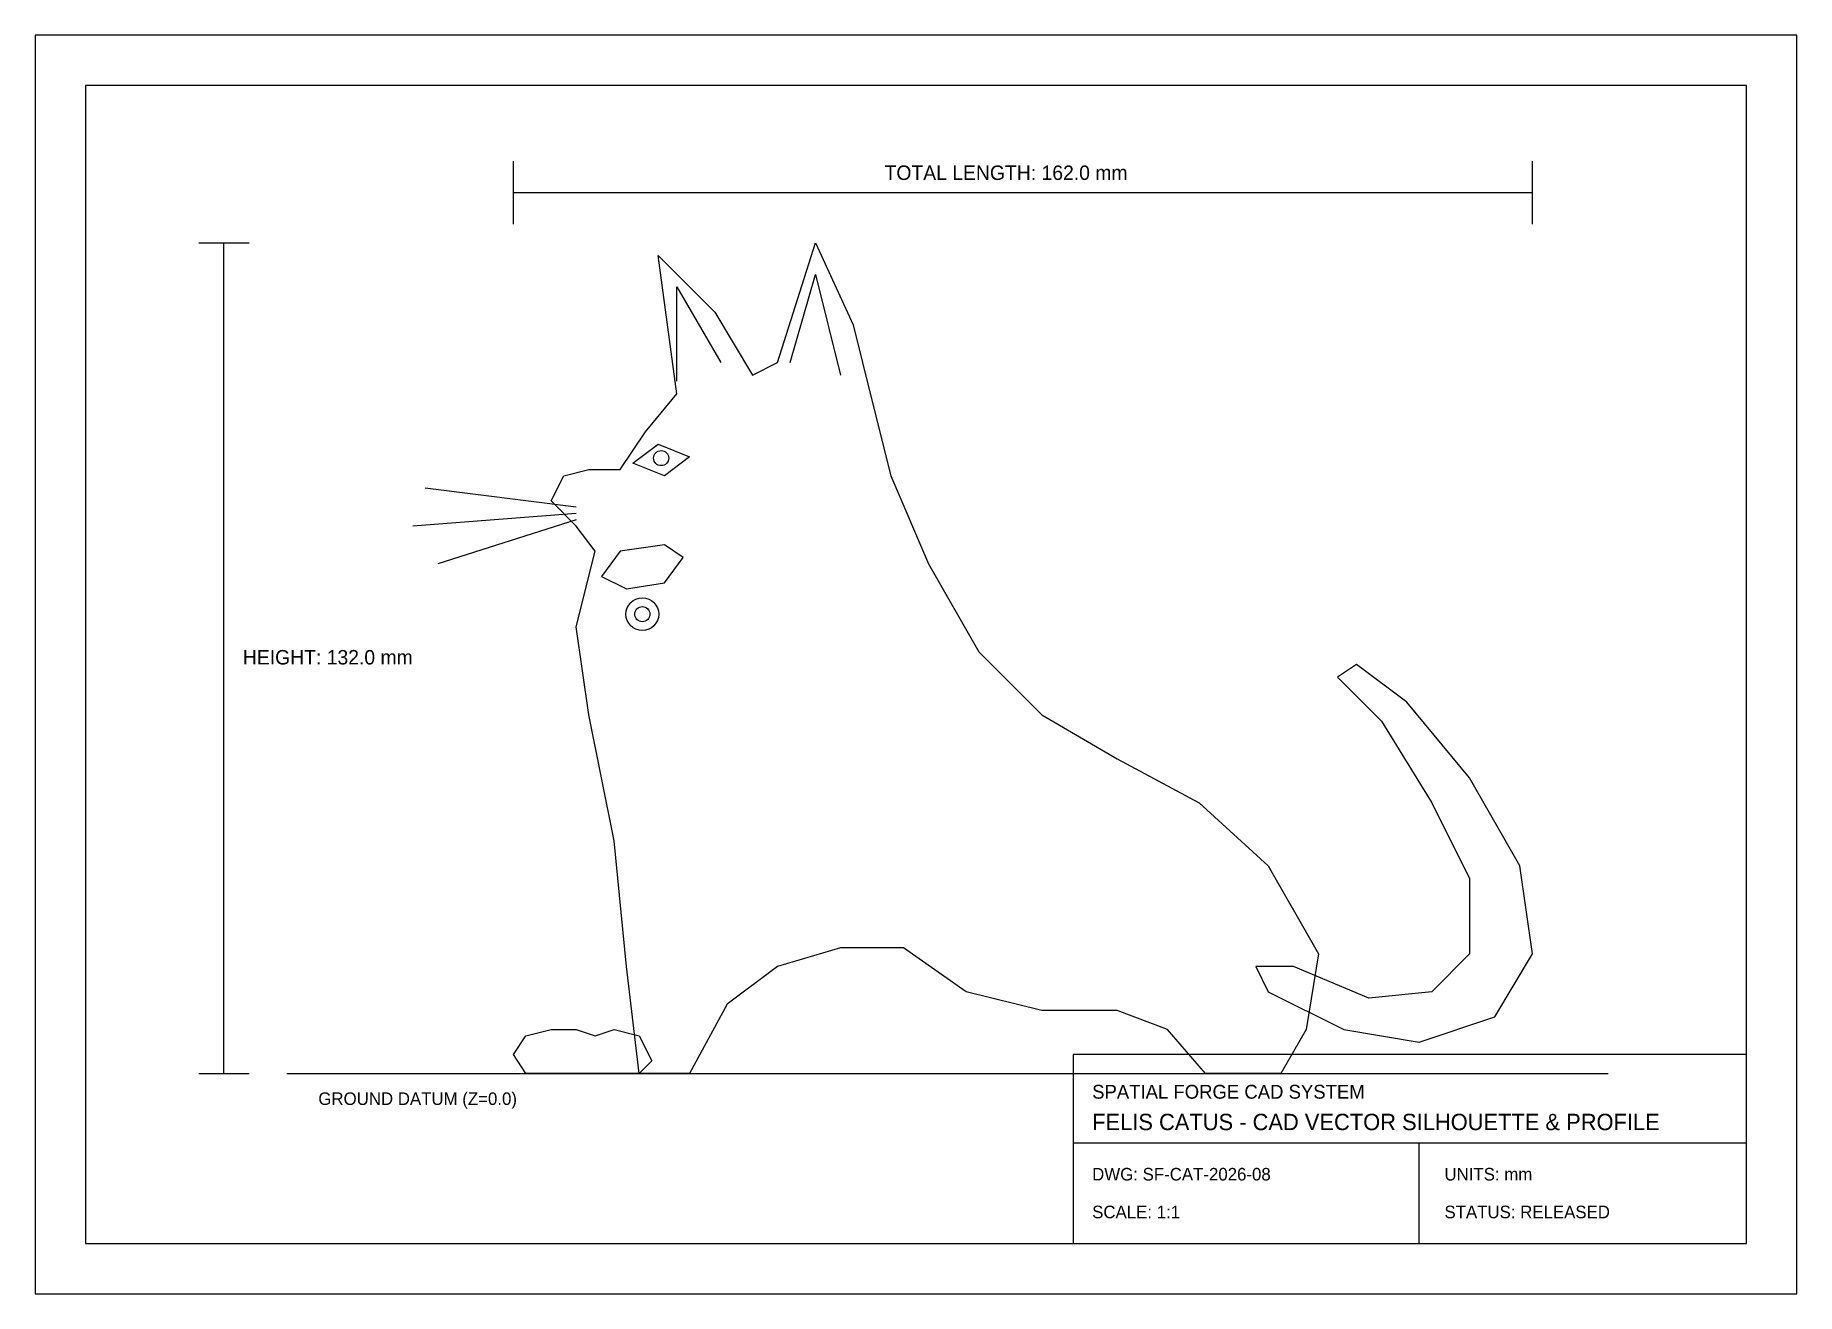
# Model space of a CAD drawing. Header units: millimetres. Extents: x 0 to 280, y 0 to 200.
import ezdxf

# ---------------------------------------------------------------- set-up
doc = ezdxf.new("R2010")
doc.units = ezdxf.units.MM
for name, color, linetype in [('BORDER', 8, 'Continuous'), ('CENTER', 3, 'Continuous'), ('DIMENSIONS', 4, 'Continuous'), ('TEXT', 2, 'Continuous'), ('VISIBLE', 7, 'Continuous')]:
    doc.layers.add(name, color=color, linetype=linetype)

msp = doc.modelspace()

# ---------------------------------------------------------------- linework, layer by layer
at = {"layer": 'BORDER'}
for p, q in [((165, 24), (272, 24)), ((220, 8), (220, 24))]:
    msp.add_line(p, q, dxfattribs=at)
for points in [[(0, 0), (280, 0), (280, 200), (0, 200)], [(8, 8), (272, 8), (272, 192), (8, 192)], [(165, 8), (272, 8), (272, 38), (165, 38)]]:
    msp.add_lwpolyline(points, close=True, dxfattribs=at)
at = {"layer": 'CENTER'}
msp.add_line((40, 35), (250, 35), dxfattribs=at)
at = {"layer": 'DIMENSIONS'}
for p, q in [((76, 170), (76, 180)), ((238, 170), (238, 180)), ((76, 175), (238, 175)), ((26, 167), (34, 167)), ((30, 35), (30, 167)), ((26, 35), (34, 35))]:
    msp.add_line(p, q, dxfattribs=at)
at = {"layer": 'VISIBLE'}
for p, q in [((86, 125), (62, 128)), ((86, 124), (60, 122)), ((86, 123), (64, 116))]:
    msp.add_line(p, q, dxfattribs=at)
for points in [[(78, 35), (76, 38), (78, 41), (82, 42), (86, 42), (89, 41), (92, 42), (96, 41), (98, 37), (96, 35), (94, 52), (92, 72), (88, 92), (86, 106), (89, 118), (86, 122), (82, 126), (84, 130), (88, 131), (93, 131), (97, 137), (102, 143), (99, 165), (108, 156), (114, 146), (118, 148), (124, 167), (130, 154), (133, 142), (136, 130), (142, 116), (150, 102), (160, 92), (172, 85), (185, 78), (196, 68), (204, 54), (202, 42), (198, 35), (186, 35), (180, 42), (172, 45), (160, 45), (148, 48), (138, 55), (128, 55), (118, 52), (110, 46), (104, 35)], [(95, 132), (99, 135), (104, 133), (100, 130)], [(90, 114), (94, 112), (100, 113), (103, 117), (100, 119), (93, 118)], [(196, 48), (208, 42), (220, 40), (232, 44), (238, 54), (236, 68), (228, 82), (218, 94), (210, 100), (207, 98), (214, 91), (222, 78), (228, 66), (228, 54), (222, 48), (212, 47), (200, 52), (194, 52)]]:
    msp.add_lwpolyline(points, close=True, dxfattribs=at)
for points in [[(102, 145), (102, 160), (109, 148)], [(120, 148), (124, 162), (128, 146)]]:
    msp.add_lwpolyline(points, dxfattribs=at)
for centre, radius in [((99.5, 132.8), 1.2), ((96.5, 108), 2.6), ((96.5, 108), 1.2)]:
    msp.add_circle(centre, radius, dxfattribs=at)

# ---------------------------------------------------------------- texts
at = {"layer": 'DIMENSIONS'}
for s, height, p in [('TOTAL LENGTH: 162.0 mm', 2.3, (135, 177)), ('HEIGHT: 132.0 mm', 2.3, (33, 100)), ('DWG: SF-CAT-2026-08', 2, (168, 18)), ('UNITS: mm', 2, (224, 18)), ('SCALE: 1:1', 2, (168, 12))]:
    msp.add_text(s, height=height, dxfattribs=at).set_placement(p)
at = {"layer": 'TEXT'}
for s, height, p in [('GROUND DATUM (Z=0.0)', 2, (45, 30)), ('SPATIAL FORGE CAD SYSTEM', 2.2, (168, 31)), ('STATUS: RELEASED', 2, (224, 12))]:
    msp.add_text(s, height=height, dxfattribs=at).set_placement(p)
at = {"layer": 'VISIBLE'}
msp.add_text('FELIS CATUS - CAD VECTOR SILHOUETTE & PROFILE', height=2.6, dxfattribs=at).set_placement((168, 26))

doc.saveas('drawing.dxf')
